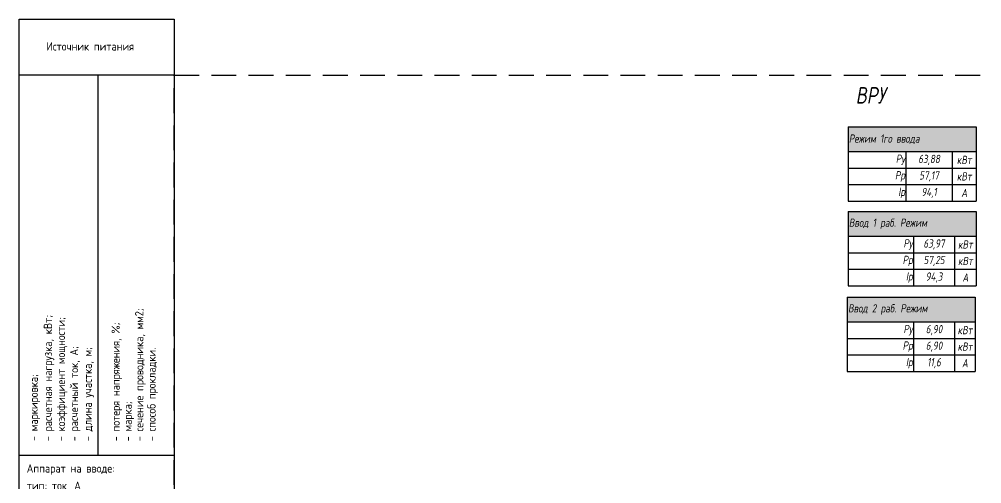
# Model space of a CAD drawing. Header units: millimetres. Extents: x -4379 to 694, y -18291 to 2656.
# Drawn here: x -3012.4 to -2779.5, y -400.5 to -288 of the extents above; entities that cross this region are included whole.
import ezdxf

# ---------------------------------------------------------------- set-up
doc = ezdxf.new("R2010")
doc.units = ezdxf.units.MM
doc.linetypes.add('ACAD_ISO016W100', pattern=[9, 6, -3])
doc.layers.add('EL_TX', color=7, linetype='Continuous', lineweight=25)
doc.layers.add('ЭС рамка', color=7, linetype='Continuous', lineweight=18)
doc.styles.add('SLD_Style', font='isocpeur.ttf', dxfattribs={"width": 0.9})
doc.styles.add('ГОСТ', font='isocpeur.ttf')
doc.styles.add('ГОСТ-0.8', font='isocpeur.ttf', dxfattribs={"width": 0.8, "oblique": 10})

# ---------------------------------------------------------------- blocks, each defined once
blk = doc.blocks.new('Table1')
at = {"lineweight": 30}
for p, q in [((37.5, 142.5), (0, 142.5)), ((37.5, 130), (37.5, 142.5)), ((37.5, 111.25), (37.5, 130)), ((37.5, 126.88), (0, 126.88)), ((0, 111.25), (0, 125.61)), ((0, 61.25), (0, 111.25)), ((0, 94.56), (37.5, 94.56)), ((37.5, 61.25), (0, 61.25)), ((37.5, 55), (0, 55)), ((37.5, 48.75), (0, 48.75)), ((37.5, 42.5), (0, 42.5)), ((37.5, 36.25), (0, 36.25)), ((37.5, 30), (0, 30))]:
    blk.add_line(p, q, dxfattribs=at)
at = {"layer": 'ЭС рамка', "lineweight": 30}
for p, q in [((0, 0), (0, 261.28)), ((0, 261.28), (37.5, 261.28)), ((37.5, 261.28), (37.5, 0)), ((0, 247.8), (37.5, 247.8)), ((19.09, 155.72), (19.09, 247.8)), ((0, 155.72), (37.5, 155.72)), ((19.09, 61.25), (19.09, 94.56)), ((37.5, 0), (0, 0))]:
    blk.add_line(p, q, dxfattribs=at)
at = {"layer": 'ЭС рамка', "style": 'SLD_Style', "width": 0.9}
for s, p in [('Источник питания', (6.55, 253.7)), ('Аппарат на вводе:', (1.81, 151.52)), ('тип; ток, А', (1.81, 147.36)), ('Щит групповой: номер; тип; ', (1.9, 138.63)), ('устан и расч мощность,кВт; ', (1.9, 135.39)), ('коэфф.мощн.; потеря ', (1.9, 132.16)), ('напряжения, %', (1.9, 128.92)), ('Выключатель', (1.81, 114.25)), ('автоматич.: тип;', (1.81, 110.08)), ('ток расцепителя,А', (1.81, 105.92)), ('Условное обозначение', (2.72, 57.58)), ('Номер по плану', (2.88, 50.43)), ('Установленная', (2.72, 46.05)), ('мощность,кВт', (2.72, 43.32)), ('Расчетный ток, А', (2.72, 38.31)), ('Напряжение,В', (2.72, 31.99)), ('Наименование', (2.72, 23.47))]:
    blk.add_text(s, height=2, dxfattribs=at).set_placement(p)
for s, p in [(' - сечение проводника, мм2;', (30.03, 157.95)), (' - расчетная нагрузка, кВт;', (7.93, 157.95)), (' - коэффициент мощности;', (11.07, 157.95)), (' - потеря напряжения, %%%;', (24.32, 157.95)), (' - расчетный ток, А;', (14.25, 157.95)), (' - длина участка, м;', (17.57, 157.95)), (' - способ прокладки.', (33.01, 157.95)), ('   - маркировка;', (4.5, 155.72)), (' - марка;', (27.23, 157.95)), (' - сечение проводника, мм2;', (30.03, 60.78)), (' - расчетная нагрузка, кВт;', (7.93, 60.78)), (' - коэффициент мощности;', (11.07, 60.78)), (' - потеря напряжения, %%%;', (24.32, 60.78)), (' - расчетный ток, А;', (14.25, 60.78)), (' - длина участка, м;', (17.57, 60.78)), (' - способ прокладки.', (33.01, 60.78)), ('   - маркировка;', (4.5, 58.55)), (' - марка;', (27.23, 60.78))]:
    blk.add_text(s, height=2, rotation=90, dxfattribs=at).set_placement(p)
blk = doc.blocks.new('*T40')
at = {"layer": 'EL_TX', "linetype": 'ByBlock', "lineweight": -2, "ltscale": 100, "transparency": 16777216}
for p, q in [((0, 0), (31, 0)), ((0, 0), (0, -18)), ((31, 0), (31, -18)), ((0, -6), (13.99, -6)), ((13.99, -6), (13.99, -18)), ((25.23, -6), (25.23, -18)), ((0, -10), (31, -10)), ((0, -14), (31, -14)), ((0, -18), (31, -18))]:
    blk.add_line(p, q, dxfattribs=at)
at = {"layer": 'EL_TX', "color": 0, "linetype": 'ByBlock', "lineweight": -2, "ltscale": 100, "transparency": 16777216}
blk.add_line((13.99, -6), (31, -6), dxfattribs=at)
at = {"layer": 'EL_TX', "color": 40, "lineweight": 0, "ltscale": 100, "true_color": 0xffc000, "transparency": 16777216}
blk.add_solid([(0, 0), (0, -6), (31, 0), (31, -6)], dxfattribs=at)
at = {"layer": 'EL_TX', "color": 0, "lineweight": -3, "ltscale": 100, "transparency": 16777216, "char_height": 2, "style": 'ГОСТ-0.8'}
for s, insert, width, attachment_point in [('{\\fISOCPEUR|b0|i0|c0;Режим 1го ввода', (0.2, -3), 30.6, 4), ('{\\fISOCPEUR|b0|i0|c0;Ру', (13.79, -8), 13.5912, 6), ('{\\fISOCPEUR|b0|i0|c0;63,88', (19.61, -8), 10.8383, 5), ('{\\fISOCPEUR|b0|i0|c0;кВт', (28.11, -8), 5.3705, 5), ('{\\fISOCPEUR|b0|i0|c0;Рр', (13.79, -12), 13.5912, 6), ('{\\fISOCPEUR|b0|i0|c0;57,17', (19.61, -12), 10.8383, 5), ('{\\fISOCPEUR|b0|i0|c0;кВт', (28.11, -12), 5.3705, 5), ('{\\fISOCPEUR|b0|i0|c0;Iр', (13.79, -16), 13.5912, 6), ('{\\fISOCPEUR|b0|i0|c0;94,1', (19.61, -16), 10.8383, 5), ('{\\fISOCPEUR|b0|i0|c0;А', (28.11, -16), 5.3705, 5)]:
    blk.add_mtext(s, dxfattribs=dict(at, insert=insert, width=width, attachment_point=attachment_point))
blk = doc.blocks.new('*T41')
at = {"layer": 'EL_TX', "linetype": 'ByBlock', "lineweight": -2, "ltscale": 100, "transparency": 16777216}
for p, q in [((0, 0), (31, 0)), ((0, 0), (0, -18)), ((31, 0), (31, -18)), ((0, -6), (15.84, -6)), ((15.84, -6), (15.84, -18)), ((25.79, -6), (25.79, -18)), ((0, -10), (15.84, -10)), ((0, -14), (31, -14)), ((0, -18), (31, -18))]:
    blk.add_line(p, q, dxfattribs=at)
at = {"layer": 'EL_TX', "color": 0, "linetype": 'ByBlock', "lineweight": -2, "ltscale": 100, "transparency": 16777216}
for p, q in [((15.84, -6), (31, -6)), ((15.84, -10), (31, -10))]:
    blk.add_line(p, q, dxfattribs=at)
at = {"layer": 'EL_TX', "color": 40, "lineweight": 0, "ltscale": 100, "true_color": 0xffc000, "transparency": 16777216}
blk.add_solid([(0, 0), (0, -6), (31, 0), (31, -6)], dxfattribs=at)
at = {"layer": 'EL_TX', "color": 0, "lineweight": -3, "ltscale": 100, "transparency": 16777216, "char_height": 2, "style": 'ГОСТ-0.8'}
for s, insert, width, attachment_point in [('{\\fISOCPEUR|b0|i0|c0;Ввод 1 раб. Режим', (0.2, -3), 30.6, 4), ('{\\fISOCPEUR|b0|i0|c0;Ру', (15.64, -8), 15.4387, 6), ('{\\fISOCPEUR|b0|i0|c0;63,97', (20.81, -8), 9.5503, 5), ('{\\fISOCPEUR|b0|i0|c0;кВт', (28.39, -8), 4.811, 5), ('{\\fISOCPEUR|b0|i0|c0;Рр', (15.64, -12), 15.4387, 6), ('{\\fISOCPEUR|b0|i0|c0;57,25', (20.81, -12), 9.5503, 5), ('{\\fISOCPEUR|b0|i0|c0;кВт', (28.39, -12), 4.811, 5), ('{\\fISOCPEUR|b0|i0|c0;Iр', (15.64, -16), 15.4387, 6), ('{\\fISOCPEUR|b0|i0|c0;94,3', (20.81, -16), 9.5503, 5), ('{\\fISOCPEUR|b0|i0|c0;А', (28.39, -16), 4.811, 5)]:
    blk.add_mtext(s, dxfattribs=dict(at, insert=insert, width=width, attachment_point=attachment_point))
blk = doc.blocks.new('*T42')
at = {"layer": 'EL_TX', "linetype": 'ByBlock', "lineweight": -2, "ltscale": 100, "transparency": 16777216}
for p, q in [((0, 0), (31, 0)), ((0, 0), (0, -18)), ((31, 0), (31, -18)), ((0, -6), (16.04, -6)), ((16.04, -6), (16.04, -18)), ((25.99, -6), (25.99, -18)), ((0, -10), (16.04, -10)), ((0, -14), (31, -14)), ((0, -18), (31, -18))]:
    blk.add_line(p, q, dxfattribs=at)
at = {"layer": 'EL_TX', "color": 0, "linetype": 'ByBlock', "lineweight": -2, "ltscale": 100, "transparency": 16777216}
for p, q in [((16.04, -6), (31, -6)), ((16.04, -10), (31, -10))]:
    blk.add_line(p, q, dxfattribs=at)
at = {"layer": 'EL_TX', "color": 40, "lineweight": 0, "ltscale": 100, "true_color": 0xffc000, "transparency": 16777216}
blk.add_solid([(0, 0), (0, -6), (31, 0), (31, -6)], dxfattribs=at)
at = {"layer": 'EL_TX', "color": 0, "lineweight": -3, "ltscale": 100, "transparency": 16777216, "char_height": 2, "style": 'ГОСТ-0.8'}
for s, insert, width, attachment_point in [('{\\fISOCPEUR|b0|i0|c0;Ввод 2 раб. Режим', (0.2, -3), 30.6, 4), ('{\\fISOCPEUR|b0|i0|c0;Ру', (15.84, -8), 15.637, 6), ('{\\fISOCPEUR|b0|i0|c0;6,90', (21.01, -8), 9.5503, 5), ('{\\fISOCPEUR|b0|i0|c0;кВт', (28.49, -8), 4.6127, 5), ('{\\fISOCPEUR|b0|i0|c0;Рр', (15.84, -12), 15.637, 6), ('{\\fISOCPEUR|b0|i0|c0;6,90', (21.01, -12), 9.5503, 5), ('{\\fISOCPEUR|b0|i0|c0;кВт', (28.49, -12), 4.6127, 5), ('{\\fISOCPEUR|b0|i0|c0;Iр', (15.84, -16), 15.637, 6), ('{\\fISOCPEUR|b0|i0|c0;11,6', (21.01, -16), 9.5503, 5), ('{\\fISOCPEUR|b0|i0|c0;А', (28.49, -16), 4.6127, 5)]:
    blk.add_mtext(s, dxfattribs=dict(at, insert=insert, width=width, attachment_point=attachment_point))

msp = doc.modelspace()

# ---------------------------------------------------------------- linework, layer by layer
at = {"layer": 'EL_TX', "color": 7, "linetype": 'ACAD_ISO016W100'}
msp.add_lwpolyline([(-2515.509, -454.76), (-2974.945, -454.76), (-2974.945, -301.584), (-2515.509, -301.584)], close=True, dxfattribs=at)

# ---------------------------------------------------------------- block references
for name, p in [('*T40', (-2811.892, -314.092, -0.004)), ('*T41', (-2811.892, -334.572, -0.004)), ('*T42', (-2812.092, -355.31, -0.004))]:
    msp.add_blockref(name, p)
at = {"layer": 'EL_TX', "lineweight": 0}
msp.add_blockref('Table1', (-3012.445, -549.319, -0.006), dxfattribs=at)

# ---------------------------------------------------------------- texts
at = {"layer": 'EL_TX', "linetype": 'Continuous', "style": 'ГОСТ', "oblique": 10, "width": 0.8}
msp.add_text('ВРУ', height=4, dxfattribs=at).set_placement((-2810.049, -308.464, -0.004))

doc.saveas('drawing.dxf')
